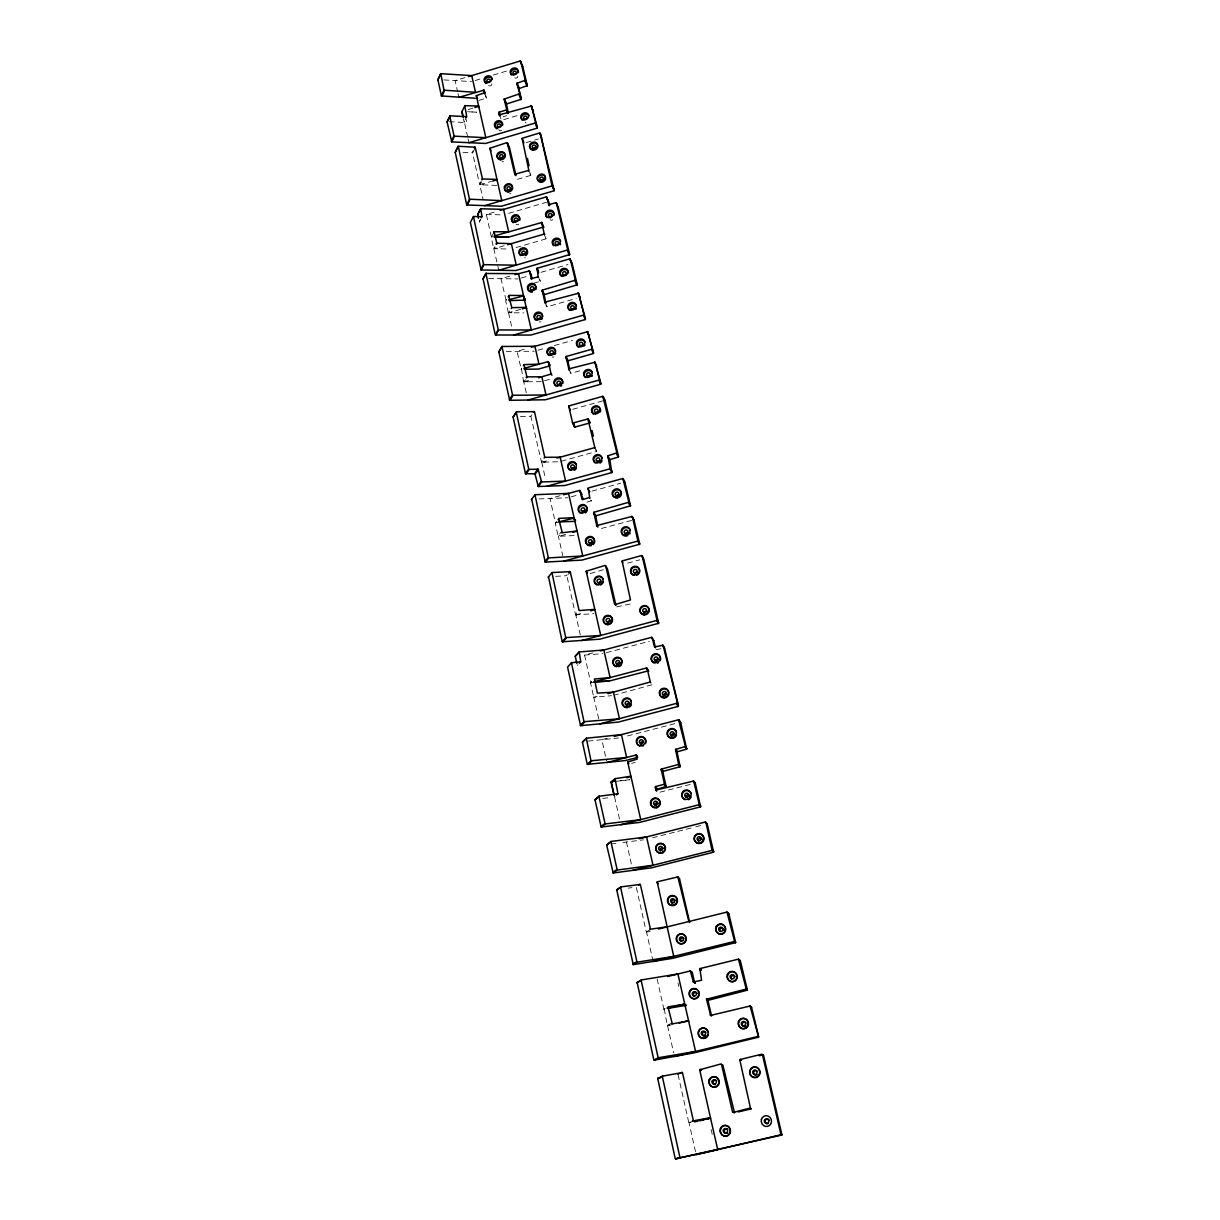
<?xml version="1.0" encoding="UTF-8"?>
<svg xmlns="http://www.w3.org/2000/svg" width="1220" height="1220" viewBox="0 0 1220 1220"><rect width="100%" height="100%" fill="white"/><g stroke="black" fill="none" stroke-linecap="round" stroke-linejoin="round"><path stroke-width="0.75" stroke-dasharray="5 3.75" d="M651.968 684.801L615.261 694.851M577.228 665.373L578.051 664.687M591.7 500.627L584.502 502.945M479.308 221.948L480.711 219.112M463.402 118.66L464.149 122.275L464.835 120.81M614.27 796.568L615.033 796.248M590.587 683.017L591.593 681.888M479.246 222.101L480.344 219.508M449.265 121.725L463.813 122.473L466.177 117.791M462.929 152.317L472.094 152.713L472.948 150.945M481 181.612L479.597 184.403L472.628 153.125L475.373 147.452M496.662 185.409L479.856 184.723L481.549 181.963M493.734 232.761L491.202 237.244L493.658 248.285L494.39 246.943M494.237 248.621L495.137 246.974M506.544 299.403L505.72 301.004L508.267 312.396M509.792 311.146L508.435 312.656M520.971 369.37L521.748 368.135M521.489 368.745L523.533 381.448L524.707 379.603M524.142 381.799L525.484 379.679M520.421 416.493L530.822 416.279L531.828 414.785M542.275 460.687L541.451 461.846L530.868 416.279M555.344 522.922L556.198 521.824M556.564 521.611L555.283 523.258L558.104 535.915L561.535 531.569M664.244 1009.016L667.279 1025.471L671.03 1025.044M559.583 535.214L558.394 536.282L562.771 555.786M555.649 576.358L566.354 575.718L567.239 574.666M576.816 612.958L575.474 614.468L566.934 576.16L570.457 571.966M591.761 682.026L590.602 683.2L593.637 696.803L594.796 695.644M590.663 682.834L591.73 681.766L590.739 682.758L584.563 655.094L593.317 652.776M544.059 234.148L546.057 238.861L545.553 236.268M530.029 173.865L530.746 175.375L528.977 169.931M651.007 929.35L646.295 931.775L648.003 930.357M539.209 279.106L540.353 281.317L538.554 276.284M663.756 1009.687L664.839 1009.138M664.031 1009.062L665.053 1008.543M667.249 1025.349L671.656 1023.168M667.98 1025.806L669.582 1024.998M546.102 238.845L513.544 248.3M561.2 461.236L596.58 451.446L595.04 447.054M693.982 1121.134L688.751 1122.446L690.718 1121.576M478.911 100.421L486.643 97.981L484.508 92.476M530.669 175.405L517.311 179.34L515.236 174.399M596.488 451.476L595.695 449.799M591.303 501.084L590.831 500.185M465.094 77.607L455.121 80.596L457.607 91.744M475.144 80.52L482.373 78.339M493.246 75.076L507.733 70.714M468.099 109.571L473.207 108.046M503.036 116.769L506.59 115.717M503.753 119.621L518.347 115.275M526.262 142.572L538.249 139.019M493.109 180.911L479.75 184.647L482.998 198.723M491.325 236.909L486.322 214.43L494.954 211.914M508.603 213.347L546.499 202.276M491.599 236.756L494.588 236.924M504.089 245.754L493.963 248.697L509.228 249.017M509.746 276.162L500.962 278.694L506.178 300.593M521.275 277.992L527.726 276.132M541.024 272.304L568.017 264.526M533.796 283.223L540.231 281.378M590.175 573.537L603.534 569.679M520.574 309.377L508.862 312.732L523.883 312.899M545.111 302.346L547.048 306.815L576.175 298.488M524.188 349.301L517.036 351.329L521.23 369.233M537.974 350.231L545.249 348.157M554.353 345.58L572.546 340.426M541.253 381.677L523.776 381.784L531.813 379.633M544.547 380.747L552.812 378.413M569.054 369.126L570.899 373.32L581.818 370.255M572.729 409.279L602.726 400.892M541.604 462.105L547.49 460.702M560.102 495.701L549.991 498.477L555.42 522.861L558.455 521.946M571.173 496.83L577.99 494.954M591.944 491.126L620.751 483.212M565.653 534.406L558.745 536.282L576.328 535.473M631.625 520.421L598.456 529.236M627.614 563.121L639.737 559.843M575.809 614.926L582.367 613.172M630.145 603.991L616.237 606.965M606.416 652.685L649.543 641.262M660.996 648.72L655.963 649.711M591.029 682.59L594.262 682.376M597.159 696.452L593.972 697.276L597.525 696.955M607.194 738.313L601.841 739.686L606.538 760.792M627.553 735.934L676.444 723.246M631.609 763.354L635.132 762.454M659.928 792.192L692.914 783.759M652.486 837.774L675.956 831.842M677.756 831.384L694.012 827.267M695.812 826.809L703.025 824.979M653.081 961.452L646.508 931.928L649.879 931.18M690.215 1122.583L690.977 1122.43M690.733 1122.476L689.056 1122.766L696.178 1154.715M646.752 931.958L650.214 931.455M628.224 888.129L631.99 887.611M612.348 843.813L615.871 843.371M622.932 842.471L643.382 839.848M616.817 781.242L629.81 779.732L616.695 781.196M602.802 798.398L610.183 797.529M588.009 741.104L618.464 738.008M580.308 635.071L575.794 614.849L576.709 614.773L575.535 614.605M599.386 696.788L611.433 695.69M584.563 655.094L602.817 653.63M547.002 306.815L545.935 305.122M576.679 614.804L575.886 614.849L593.942 613.66M570.853 373.32L569.938 371.963M557.647 461.785L541.695 462.182L545.188 462.182L544.776 461.45M538.996 498.934L567.757 497.76M526.278 392.779L523.746 381.768L526.903 381.784L526.521 381.052M506.33 351.375L534.345 351.253M488.656 278.526L518.042 278.923M486.322 214.43L501.313 214.873M467.489 111.737L476.639 112.194L468.968 111.782M443.882 79.91L471.515 81.603M508.526 312.732L511.882 327.631M493.795 248.529L498.766 270.276M593.652 696.894L599.508 722.103M526.796 381.052L527.208 381.845M511.47 311.985L511.897 312.823M496.799 247.873L497.241 248.773M482.693 183.976L483.135 184.922M485.392 95.922L486.353 98.195M500.322 117.364L500.993 118.965M677.984 982.939L678.778 986.446M711.107 1129.461L712.312 1134.737M657.168 979.05L663.878 1009.169M667.584 1025.791L673.638 1052.875M541.756 462.212L545.462 478.835M626.455 842.013L631.975 866.795M636.367 887.55L646.158 931.5M678.106 1074.789L688.705 1122.309M458.018 93.605L458.842 97.325M467.717 137.189L464.454 122.503L466.604 121.741L466.345 119.621M468.129 139.019L468.953 142.694M614.605 797.026L619.958 821.029M526.186 122.915A1.738 1.464 -24 0 1 525.149 121.954M501.679 130.204A1.738 1.449 -25 0 1 498.812 129.64M491.751 83.89A1.723 1.418 -24.8 0 1 488.656 85.354M517.783 76.204A1.723 1.418 -24 0 1 514.825 77.775M553.971 356.85A1.845 1.632 -26.2 0 1 551.989 356.85M540.887 321.775A1.83 1.601 -26.2 0 1 539.24 321.79M525.286 257.725A1.799 1.555 -25.7 0 1 524.447 257.71M518.713 224.144A1.784 1.525 -25.6 0 1 516.029 224.175M552.812 219.615A1.784 1.54 -24.2 0 1 550.113 219.646M503.54 161.65A1.754 1.479 -25.3 0 1 502.106 161.635M510.905 193.66A1.769 1.51 -25.4 0 1 509.609 193.69"/><path stroke-width="1.5" d="M617.213 870.058L610.884 841.48L646.569 836.92L653.005 865.254L617.259 870.058L613.248 872.986L651.663 867.786L713.624 852.17L707.295 824.461L705.328 822.036L707.264 824.369M685.091 746.777L686.677 749.141L680.714 722.682L678.579 719.769L685.472 746.442L675.514 749.507L678.671 764.406L661.149 769.149L664.397 783.713L665.983 786.122L663.985 784.369L655.46 786.564L655.826 790.087L693.631 781.059L699.304 804.651L620.782 824.72M658.495 929.045L726.967 912.087L728.889 913.978L735.675 942.602L672.25 958.402L633.241 964.608L637.435 962.122L673.745 956.373L657.138 881.846L677.878 876.921L688.873 921.527M580.278 725.275L583.983 721.691L619.47 718.778L613.431 692.182L597.373 693.112L594.414 679.037L610.107 677.573L603.824 650.001L579.195 651.938L580.781 661.804L571.494 662.719L567.559 667.081L580.583 725.671L618.372 722.072L678.366 706.365L663.039 645.319L664.595 648.278L678.488 705.877M650.839 682.819L650.336 681.965L608.002 693.6M590.999 760.731L586.301 738.237L621.438 734.608L626.622 757.452L591.014 760.777L587.338 764.361L625.463 760.548L637.694 757.391L635.971 755.043L606.935 762.546M587.232 764.132L582.428 742.096L586.545 738.115M576.816 663.497L575.23 656.162L579.241 651.938M593.896 512.263L595.68 515.846L630.572 505.812L628.88 502.213L593.774 512.324L596.915 526.399M626.851 777.796L630.877 776.21L615.033 778.711L617.976 793.808L598.898 796.248L605.135 823.942L640.744 819.642L627.675 762.042L637.145 759.099L636.016 755.028M616.847 452.833L618.448 457.088L609.756 459.574L607.895 455.807L616.862 452.879L602.802 396.317L603.046 397.095M547.109 486.185L610.183 468.785L607.895 455.807M600.972 383.705L594.994 362.188L600.728 384.224L598.807 380.137L527.894 400.053M581.528 640.561L657.031 620.37L642.178 555.908L643.809 559.248L658.678 623.283L599.737 639.173L562.313 641.796L565.729 637.602L600.728 635.452L586.179 571.219L605.044 565.424L606.874 568.718M593.576 353.037L587.628 331.657L593.545 353.342L591.395 349.347L565.928 356.575L569.206 370.392M597.891 527.192L595.68 515.846M562.176 641.537L548.512 576.785M585.508 319.045L578.463 293.12L585.264 319.548L530.791 335.058L495.503 334.997L498.217 329.537L485.911 273.524L483.029 278.861L495.244 334.722M583.678 314.76L585.142 319.594M538.538 271.298L537.09 268.278L569.725 258.853L572.18 263.764L577.228 284.733L575.367 280.188L542.183 290.162L545.05 303.185M596.504 525.637L632.112 516.411L634.049 520.254L639.753 544.212L581.909 560.087L545.218 562.1L531.676 499.224M493.536 232.852L494.085 231.754L496.799 243.222L511.378 243.649L516.289 265.213L484.096 264.664L481.137 269.986L515.816 270.535L569.649 254.599L567.742 249.902L498.766 270.276M569.633 369.645L567.88 360.8L593.21 353.602M524.02 364.627L538.981 364.155L534.909 346.251L501.938 346.48L512.583 395.265L545.996 394.975L541.863 376.797L526.918 376.858L524.02 364.658L523.441 365.634M507.733 244.702L544.227 234.072L541.787 222.498L494.161 236.024M545.813 303.262L544.181 294.66L577.243 284.809M538.264 486.505L535.016 473.909L525.469 473.604L513.101 417.042L516.609 411.811L534.467 411.658L544.791 457.332L560.163 457.195L565.592 481.092L541.604 481.961L538.31 486.505L564.845 485.514L611.861 472.567L609.756 459.574M535.458 122.625L537.09 128.161L531.462 105.957L537.441 127.642M532.21 278.465L529.404 270.855L531.325 278.648L538.188 276.833L537.09 268.278M710.36 1117.398L717.741 1149.667L675.392 1158.847L781.944 1135.012L763.537 1055.361L762.454 1054.644L780.983 1134.722L696.178 1154.715M501.862 346.709L498.843 351.833L509.685 400.297L545.355 399.779L600.652 384.254M468.419 76.601L520.178 61.015L522.724 66.566L527.299 85.644L525.286 80.261L516.868 83.295L521.291 99.277L506.422 104.005L508.313 112.957M552.065 185.898L540.231 133.163L554.231 190.655L552.019 185.913L484.553 205.692M521.291 99.094L518.881 88.633L527.299 85.598M613.874 794.754L611.098 782.203L614.453 780.983L611.555 781.73L615.383 778.482M494.085 231.754L508.679 231.785L503.586 209.382L480.634 208.757L482.053 216.641L473.482 216.519L470.356 222.406L481.137 269.986M507.657 113.475L504.165 99.155L506.3 104.386M553.971 190.823L501.389 206.226L466.833 204.99L469.456 199.195L501.771 200.644L489.921 148.245L506.879 142.633L509.014 147.681M485.911 273.493L518.515 273.631L531.341 329.995L498.721 329.964L495.778 335.073M531.478 105.987L499.285 114.894L498.95 112.24L506.285 110.013M504.165 99.11L519.247 93.879M483.029 278.861L486.277 273.158M537.09 128.161L485.545 143.457L451.796 141.886L454.45 136.167L485.834 137.677L476.303 95.663L484.309 92.903L483.959 90.143L484.95 92.476M466.68 204.731L455.228 152.332L458.278 146.278L475.22 147.193L482.464 178.959L496.936 179.401L496.982 180.804M469.456 199.195L458.278 146.278M451.796 141.886L447.084 121.954L450.073 115.839L466.757 116.647L464.728 105.652L478.652 106.049L478.713 107.497M441.411 95.953L437.904 79.849L440.816 73.673L471.743 75.609L475.525 92.308L444.019 90.188L441.411 95.953L475.297 98.256M444.004 90.158L440.816 73.673M679.814 1157.063L662.292 1076.193L682.438 1072.517L693.417 1120.844L710.253 1117.672M675.194 1158.497L657.732 1078.587L662.567 1076.04M747.28 989.588C744.596 986.309 746.792 991.814 747.28 989.588L740.342 960.796L738.451 959.149L699.868 968.604L701.576 980.239L693.402 982.024L690.307 970.967L667.538 976.519M653.752 1059.692L637.145 982.405L641.598 979.904L677.908 973.972L695.537 1051.427L658.175 1057.786L654.088 1060.134L693.875 1052.906L758.626 1037.137L750.071 1006.027L710.635 1015.421L706.517 999.256L707.936 1000.354L711.55 1015.909M735.721 942.267L734.471 940.849L735.294 942.907M688.385 1020.652L688.675 1021.338M667.309 927.795L666.882 926.712M741.15 1060.271L739.915 1059.585L761.753 1054.187L762.836 1054.919L759.282 1055.757M437.904 79.91L440.466 74.008M441.93 96.349L444.507 90.493M589.855 491.797L589.168 491.065M447.084 121.985L450.073 115.839M464.881 105.621L461.861 111.767L463.02 116.937M451.354 141.489L453.992 135.771L449.707 116.205M465.994 117.791L466.497 116.708M455.228 152.363L457.912 146.659M474.336 148.108L474.839 147.04M467.214 205.158L469.99 199.607M481.87 179.858L482.403 178.806M478.499 218.212L477.691 214.583L480.512 209.077M480.878 208.696L477.691 214.583M481.229 217.785L481.763 216.763M480.665 269.574L483.547 264.237L473.436 216.519M496.021 243.924L496.586 242.948M496.57 244.32L497.104 243.329M508.161 296.78L509.045 295.377L523.09 295.514L525.012 298.9M511.287 308.599L511.836 307.654L526.186 307.364L522.297 308.889M502.228 346.358L498.843 351.833M666.837 926.788L649.589 929.365M509.35 399.916L512.461 395.036M509.914 400.343L513.025 395.463M526.079 377.453L526.689 376.568M526.659 377.864L527.238 376.95M513.101 417.072L516.609 411.811M533.43 412.375L534.04 411.475M525.454 473.574L528.702 468.953L516.243 412.253M526.018 474L529.266 469.395L538.127 469.182L541.558 481.961M544.135 458.079L544.745 457.21M534.573 473.711L537.852 469.105M535.138 474.153L538.416 469.547M537.776 486.078L541.085 481.519M531.31 499.697L534.97 494.71L568.535 493.383L582.779 556L548.802 557.875L545.447 562.145M558.058 519.689L559.019 518.378L573.629 517.707L575.474 520.482M561.49 532.82L577.045 531.02L572.927 532.423M544.867 561.703L548.268 557.433L534.97 494.71M548.131 577.289L551.943 572.576L570.228 571.631L579.103 610.549L594.78 609.39L590.876 610.9M568.764 572.836L569.862 571.524M562.771 641.995L566.324 638.045M575.245 656.345L578.859 652.471M579.332 663.192L580.522 661.972M580.872 725.732L584.593 722.149M582.443 742.187L586.164 738.679M587.842 764.589L591.608 761.188M611.113 782.355L615.002 779.046M599.249 796.004L595.009 799.786L601.155 827.023L639.493 822.417L700.615 806.832L695.4 783.667L693.982 781.44M595.024 799.832L598.867 796.584M616.573 794.876L617.808 793.869M600.88 826.641L604.784 823.561M601.49 827.099L605.379 823.988M595.009 448.365L587.933 418.978L589.885 422.928M611.022 841.434L606.66 844.987L613.202 872.986M606.675 845.094L610.625 842.044M612.669 872.498L616.679 869.586M650.382 928.877L640.347 884.439L620.995 886.864L616.725 889.807L633.241 964.608M616.558 890.326L620.995 886.864M638.578 885.14L639.875 884.241M713.441 852.261L712.099 850.386L705.907 822.341M686.631 749.156L677.024 751.886L680.165 766.724L662.734 771.421L665.967 785.924M632.692 964.12L636.886 961.635L620.614 887.489M551.943 572.576L565.745 637.633M636.977 982.954L641.598 979.904M529.007 171.379L522.145 138.317L539.682 132.904L541.665 138.012M589.885 498.385L588.116 488.03L622.841 478.499L628.88 502.213M758.245 1037.457L757.544 1035.917M667.309 1007.872L668.514 1006.79L684.496 1004.182M671.488 1024.068L688.049 1020.896L679.189 1023.077M571.448 662.734L583.983 721.691M654.393 1060.18L658.8 1058.182M657.732 1078.632L662.17 1076.726M677.74 1074.179L678.869 1073.707M680.562 1072.975L681.98 1072.38M594.704 447.633L556.93 458.095M665.617 786.564L656.787 789.386L655.155 787.19M746.869 990.289L707.936 1000.354M692.457 1120.951L693.326 1120.631M658.037 1077.977L661.636 1077.29M506.605 103.883L504.531 98.683M538.188 276.833L538.569 277.687M675.849 1158.985L680.455 1157.505M616.466 453.428L618.204 457.241M628.498 502.808L630.237 506.391M563.945 561.093L637.908 541.039L632.387 516.731M614.895 604.632L630.481 599.981L622.093 560.956L641.567 555.558L643.199 558.913M656.741 620.568L658.312 623.618M721.508 1064.435L732.549 1111.969L734.532 1112.808L722.835 1065.09L720.791 1063.993L699.685 1069.787L710.36 1117.276M599.904 723.872L676.993 703.238M655.506 786.549L657.183 788.73M699.045 804.803L700.433 806.923M458.842 97.325L483.974 90.188M712.099 850.386L632.768 870.348M474.839 107.558L478.286 106.521M468.953 142.694L535.092 123.037M493.048 180.926L496.57 179.889M528.611 170.449L514.749 174.262L507.428 142.892L509.563 147.94L515.953 175.405M699.914 968.588L701.409 969.793M500.124 210.404L546.408 196.862L549.717 205.616M745.694 989.191L706.517 999.211M569.649 254.568L558.363 207.812L556.198 202.703L548.71 204.563L546.88 197.152M494.588 236.924L508.267 237.244L543.495 227.042M515.008 274.652L529.434 270.916M508.74 299.754L523.578 295.896M578.509 293.242L544.608 302.209M733.25 1112.427L750.422 1107.989L739.854 1060.043M513.544 335.073L583.297 315.187M531.341 347.273L587.659 331.733M549.808 364.734L547.978 361.623L523.959 368.409L524.371 369.218L538.386 369.096L549.915 365.832M538.508 377.742L551.089 374.067L548.451 361.943M595.009 362.264L568.52 368.943M602.756 396.317L568.703 405.986L572.637 423.081L587.887 418.994M573.049 423.126L574.894 427.076L589.839 422.943M563.472 494.771L579.713 490.364L583.145 499.3M589.412 497.47L582.352 499.697M574.147 518.073L558.455 521.946L575.55 521.321M600.332 650.916L651.632 637.343L653.767 640.668L655.46 647.774M663.024 645.273L654.484 646.905L652.136 637.618M648.765 671.168L646.539 667.98L593.881 681.843L609.054 681.08L648.43 670.817M520.178 61.015L522.709 66.536M614.316 736.453L678.579 719.769M639.25 838.765L705.267 822.036M569.725 258.853L572.18 263.764M653.081 961.452L734.059 941.535M667.279 1008.254L684.237 1004.136L686.403 1005.585M674.431 1056.489L757.132 1036.634M694.302 1121.622L710.635 1118.115M738.222 1111.938L751.154 1108.873M631.777 516.395L632.509 517.951M694.866 1121.698L696.849 1121.287M699.914 1120.677L703.772 1119.899M706.731 1119.289L708.713 1118.892M726.967 912.087L734.486 940.894M738.451 959.149L746.121 988.535M693.829 982.13L695.339 983.259M749.751 1005.997L751.581 1007.385L758.657 1036.741M667.599 1008.437L686.25 1005.295M672.25 1023.671L668.133 1007.445M574.849 427.091L573.553 423.111M594.277 681.888L609.054 681.08M562.084 532.011L558.699 518.851M509.152 300.608L525.21 300.089L523.029 295.652M511.805 307.654L508.725 295.789M495 236.558L508.267 237.244M780.663 1134.936L781.654 1135.179M781.09 1134.203L782.096 1134.493M732.549 1111.969L733.83 1112.35M749.98 1108.477L750.94 1108.812M699.685 1070.077L700.875 1070.58M700.097 1069.361L701.561 1069.986M740.281 1059.326L741.501 1060.012M580.339 297.649L577.944 292.952M710.162 1014.964L711.123 1015.62M706.944 998.616L708.347 999.653M693.204 981.749L694.485 982.679M690.154 970.983L692.274 972.508L694.668 982.832M690.825 971.41L692.319 972.599M699.548 969.275L700.905 970.403M750.437 1006.439L751.596 1007.445M656.924 882.426L658.159 883.692M739.137 959.576L740.357 960.841M678 877.149L679.54 878.873L689.696 922.579M677.329 876.738L679.54 878.873M630.572 505.812L624.96 482.541L622.658 478.514M727.638 912.499L728.904 914.039M630.481 776.865L631.136 777.704M627.69 762.134L628.91 763.735M655.826 790.087L656.65 791.185M636.596 755.424L637.465 756.598M558.363 207.812L555.878 202.688M712.51 849.715L713.837 851.59M661.072 769.545L662.673 771.833M661.484 768.89L663.07 771.177M531.524 275.476L528.87 270.642M634.019 520.178L632.616 518.164M582.001 494.329L580.079 491.523M699.441 804.148L700.829 806.252M678.442 764.528L679.937 766.846M678.854 763.933L680.333 766.206M693.326 781.044L695.354 783.576M675.499 749.797L677.008 752.191M675.895 749.156L677.405 751.55M685.487 746.183L686.936 748.546M586.195 571.356L587.399 573.4M646.493 667.996L648.14 670.802M679.235 720.135L680.714 722.682M676.597 703.879L678.091 706.517M573.568 517.829L575.169 520.681M589.489 336.064L587.079 331.443M651.526 637.358L653.767 640.668M618.57 456.661L605.074 400.709L603.275 397.613M662.414 644.999L662.902 645.914M663.1 646.28L664.595 648.278M593.515 512.873L595.39 516.395M622.032 561.322L622.795 562.786M587.872 488.564L588.696 490.166M580.018 490.577L582.001 499.071M657.138 619.943L658.708 622.993M572.454 422.821L574.407 426.802M551.165 373.716L551.928 375.272M568.627 406.336L569.115 407.343M569.481 408.105L570.335 409.844M547.887 361.638L549.671 365.314M638.121 540.521L639.768 543.937M525.82 307.882L526.216 308.706M637.74 541.116L639.387 544.547M526.186 307.318L526.72 308.431M610.442 468.251L612.211 472.048M610.061 468.846L611.83 472.582M588.482 419.299L589.87 422.272M607.606 456.356L609.375 460.154M566.095 356.499L568.047 360.708M565.714 357.063L567.666 361.272M531.173 278.45L531.554 279.273M623.252 478.835L624.96 482.541M542.259 290.131L544.303 294.615M541.893 290.68L543.937 295.164M536.815 268.796L538.6 272.792M489.921 148.352L491.035 150.868M603.305 396.637L605.074 400.709M476.303 95.739L477.569 98.668M594.43 361.974L596.824 366.473M514.688 174.14L515.084 175.055M483.455 89.944L484.92 93.421M544.425 233.615L544.806 234.499M484.142 92.979L484.569 93.97M541.817 222.574L543.83 227.332M541.268 222.299L543.281 227.072M499.102 112.164L500.459 115.381M498.751 112.667L500.185 116.098M499.239 114.787L499.651 115.763M548.847 202.017L546.331 196.877M574.986 280.737L576.862 285.282M506.59 109.525L508.191 113.399M522.13 138.516L522.785 140.102M523.166 141.062L523.944 142.953M567.376 250.435L569.283 255.102M548.619 204.426L549.107 205.6M552.385 185.394L554.322 190.305M518.881 94.382L520.94 99.598M647.088 668.27L650.336 681.965M517.143 83.097L519.201 88.358M516.792 83.6L518.851 88.862M530.929 105.743L533.476 111.188M524.936 80.764L526.948 86.04M520.696 61.229L525.286 80.261M556.427 202.916L567.742 249.902M570.274 259.097L575.367 280.188M614.56 604.053L605.669 565.76L607.484 569.054L615.932 605.349M658.144 1057.679L641.201 980.56M592.081 430.629L593.393 436.15M461.999 111.462L463.219 116.983M611.235 781.898L614.239 795.348M527.406 158.325L529.022 165.691M698.404 841.159A2.074 2.043 -56.8 0 1 699.441 838.43A2.074 2.043 -56.8 0 1 702.156 839.436M660.233 850.98A2.074 2.028 -60.6 0 1 663.1 848.19M767.975 1123.65A2.303 2.181 74.8 0 1 765.397 1122.187A2.303 2.181 74.8 0 1 766.389 1119.35A2.303 2.181 74.8 0 1 769.21 1120.112M757.101 1074.698A2.257 2.165 76.1 0 1 754.265 1074.347A2.257 2.165 76.1 0 1 754.143 1071.373A2.257 2.165 76.1 0 1 756.949 1070.916M715.438 1084.702A2.257 2.15 81 0 1 713.303 1081.637A2.257 2.15 81 0 1 716.796 1080.828M727.76 1132.938A2.303 2.165 79.1 0 1 724.863 1132.495A2.303 2.165 79.1 0 1 724.909 1129.415A2.303 2.165 79.1 0 1 727.821 1129.232M495.366 127.49A4.072 3.401 -25 0 1 497.928 122.183A4.072 3.401 -25 0 1 502.838 124.928M497.028 128.771A4.072 3.401 -25 0 1 496.052 128.252M486.002 83.509A4.026 3.325 -24.8 0 1 486.368 77.973A4.026 3.325 -24.8 0 1 492.255 79.117M511.287 74.999A4.041 3.34 -24 0 1 513.62 69.525A4.041 3.34 -24 0 1 518.5 72.514M522.191 120.17A4.087 3.416 -24.1 0 1 523.105 114.939A4.087 3.416 -24.1 0 1 528.809 115.564M719.983 931.439A2.135 2.089 87.4 0 1 721.203 928.328A2.135 2.089 87.4 0 1 723.887 930.265M680.897 941.291A2.135 2.074 -84.8 0 1 683.871 938.363M672.403 903.486A2.104 2.059 -76.1 0 1 672.342 900.512A2.104 2.059 -76.1 0 1 675.255 900.421M572.211 469.12A1.891 1.723 -27.8 0 1 575.001 467.9M597.663 461.785A1.891 1.723 -26.1 0 1 599.63 460.702M596.077 413.016A1.876 1.693 -25.1 0 1 598.456 412.223M593.561 414.175A4.392 3.95 -25.1 0 1 592.63 408.929A4.392 3.95 -25.1 0 1 598.212 407.083A4.392 3.95 -25.1 0 1 600.301 411.948M595.238 463.02A4.438 4.041 -26.1 0 1 595.497 456.402A4.438 4.041 -26.1 0 1 602.116 458.095M602.039 460.794A4.438 4.041 -26.1 0 1 600.026 463.082M576.404 468.221A4.422 4.026 -27.8 0 1 574.193 470.31M570.167 470.264A4.422 4.026 -27.8 0 1 569.587 463.844A4.422 4.026 -27.8 0 1 576.358 464.423M588.574 376.4A1.86 1.662 -24.9 0 1 591.151 376.416M558.897 384.864A1.86 1.662 -26.5 0 1 560.666 384.285M551.852 354.379A1.845 1.632 -26.2 0 1 553.255 353.769M581.452 345.839A1.845 1.632 -24.7 0 1 583.739 345.855M585.02 345.001A4.331 3.828 -24.7 0 1 584.624 345.748M578.402 347.212A4.331 3.828 -24.7 0 1 578.524 341.036A4.331 3.828 -24.7 0 1 584.975 342.103M548.954 355.538A4.316 3.812 -26.2 0 1 549.427 349.149A4.316 3.812 -26.2 0 1 555.756 351.101M555.695 352.961A4.316 3.812 -26.2 0 1 554.902 354.44M556.015 386.176A4.346 3.873 -26.5 0 1 555.054 381.143A4.346 3.873 -26.5 0 1 560.376 379.1A4.346 3.873 -26.5 0 1 562.801 383.583M561.718 385.413A4.346 3.873 -26.5 0 1 560.682 386.206M592.356 375.592A4.361 3.889 -24.9 0 1 591.959 376.339M585.356 377.56A4.361 3.889 -24.9 0 1 585.966 371.414A4.361 3.889 -24.9 0 1 592.31 372.649M539.24 319.045A1.83 1.601 -26.2 0 1 541.039 318.786M532.133 290.924A1.815 1.586 -26 0 1 533.75 290.04M573.202 309.255A1.83 1.601 -24.5 0 1 574.864 309.255M565.546 275.11A1.815 1.586 -24.4 0 1 566.232 275.095M528.824 291.016A4.239 3.69 -26 0 1 529.038 286.014A4.239 3.69 -26 0 1 534.451 284.977A4.239 3.69 -26 0 1 535.732 289.689M532.515 292.022A4.239 3.69 -26 0 1 530.136 291.854M536.022 320.265A4.27 3.751 -26.2 0 1 536.846 313.769A4.27 3.751 -26.2 0 1 542.839 316.56M542.381 318.45A4.27 3.751 -26.2 0 1 541.909 319.167M561.383 276.238A4.255 3.706 -24.4 0 1 562.679 269.955A4.255 3.706 -24.4 0 1 568.489 272.777M576.389 308.416A4.285 3.767 -24.5 0 1 575.992 309.163M569.511 310.383A4.285 3.767 -24.5 0 1 570.289 304.314A4.285 3.767 -24.5 0 1 576.48 305.885M560.651 244.015A4.224 3.645 -24.3 0 1 560.255 244.747M553.59 245.723A4.224 3.645 -24.3 0 1 554.688 240.065A4.224 3.645 -24.3 0 1 560.62 241.255M550.22 217.77A1.784 1.54 -24.2 0 1 550.769 217.328M546.926 217.679A4.194 3.599 -24.2 0 1 549.076 211.578A4.194 3.599 -24.2 0 1 554.139 215.238M520.589 255.62A4.209 3.629 -25.8 0 1 520.833 250.161A4.209 3.629 -25.8 0 1 526.796 250.115A4.209 3.629 -25.8 0 1 525.759 255.575M513.3 222.711A4.178 3.568 -25.6 0 1 512.43 218.044A4.178 3.568 -25.6 0 1 517.539 216.062A4.178 3.568 -25.6 0 1 519.812 220.164M589.977 543.54A1.921 1.784 -29.2 0 1 592.234 542.29M582.657 511.729A1.906 1.754 -28.5 0 1 585.082 510.539M625.631 533.704A1.921 1.784 -26.2 0 1 628.91 533.308M616.634 495.945A1.906 1.754 -25.8 0 1 619.15 494.984M580.217 513.056A4.468 4.102 -28.5 0 1 579.836 506.879A4.468 4.102 -28.5 0 1 586.347 506.712A4.468 4.102 -28.5 0 1 585.417 512.918M591.258 545.614A4.499 4.163 -29.2 0 1 585.936 541.161A4.499 4.163 -29.2 0 1 592.493 537.7A4.499 4.163 -29.2 0 1 593.133 544.623M613.934 497.089A4.483 4.117 -25.8 0 1 614.072 490.989A4.483 4.117 -25.8 0 1 620.492 491.126A4.483 4.117 -25.8 0 1 619.486 497.211M617.961 497.928A4.483 4.117 -25.8 0 1 615.459 497.912M630.054 533.476A4.514 4.178 -26.2 0 1 629.825 533.872M627.812 535.626A4.514 4.178 -26.2 0 1 621.971 533.72A4.514 4.178 -26.2 0 1 624.304 528.016A4.514 4.178 -26.2 0 1 630.16 529.907M705.755 1035.765A2.211 2.12 83.8 0 1 702.918 1035.368A2.211 2.12 83.8 0 1 702.979 1032.41A2.211 2.12 83.8 0 1 705.816 1032.196M694.028 996.191A2.181 2.104 87.3 0 1 694.104 992.958A2.181 2.104 87.3 0 1 697.199 993.37M745.969 1025.868A2.226 2.135 78 0 1 742.888 1025.883A2.226 2.135 78 0 1 742.934 1022.695A2.226 2.135 78 0 1 746.015 1022.894M731.649 979.05A2.181 2.12 81.1 0 1 732.015 975.847A2.181 2.12 81.1 0 1 735.08 976.564M708.149 1035.094A5.185 4.987 84 0 1 700.463 1037.442A5.185 4.987 84 0 1 700.539 1029.085A5.185 4.987 84 0 1 708.179 1031.693M685.899 797.346A2.043 1.998 -42.3 0 1 689.712 796.004M655.018 805.795A2.043 1.998 -48.5 0 1 658.159 803.294M641.079 744.841A2.013 1.937 -38.8 0 1 643.474 741.729M671.366 736.255A2.013 1.952 -33.5 0 1 672.708 733.708A2.013 1.952 -33.5 0 1 675.194 735.08M639.722 746.076A4.712 4.544 -38.7 0 1 637.038 740.098A4.712 4.544 -38.7 0 1 643.245 737.444A4.712 4.544 -38.7 0 1 645.502 743.605M643.565 745.664A4.712 4.544 -38.7 0 1 642.772 746.045M676.505 735.187A4.712 4.56 -33.5 0 1 669.292 737.49A4.712 4.56 -33.5 0 1 669.399 730.063A4.712 4.56 -33.5 0 1 676.551 732.153M685.152 799.71A4.773 4.682 -42 0 1 683.307 792.085A4.773 4.682 -42 0 1 691.099 793.244M691.038 797.209A4.773 4.682 -42 0 1 688.278 799.695M626.562 705.8A1.998 1.906 -35.9 0 1 630.16 704.123M617.152 664.29A1.982 1.876 -33.4 0 1 620.431 663.07M663.543 695.949A1.998 1.921 -30.6 0 1 666.684 693.875M655.46 661.865A1.982 1.891 -29.1 0 1 658.114 659.288M654.042 662.994A4.651 4.438 -29.1 0 1 651.938 657.092A4.651 4.438 -29.1 0 1 658.083 654.789A4.651 4.438 -29.1 0 1 660.188 660.706M658.282 662.734A4.651 4.438 -29.1 0 1 657.488 663.1M627.705 707.646A4.682 4.483 -35.9 0 1 622.612 704.337A4.682 4.483 -35.9 0 1 625.692 698.892A4.682 4.483 -35.9 0 1 631.35 701.195M631.426 704.58A4.682 4.483 -35.9 0 1 629.322 707.066M616.558 666.76A4.636 4.407 -33.3 0 1 613.279 661.591A4.636 4.407 -33.3 0 1 618.601 657.961A4.636 4.407 -33.3 0 1 622.246 662.872M621.59 664.595A4.636 4.407 -33.3 0 1 618.723 666.699M644.053 613.019A1.967 1.845 -27.6 0 1 647.179 611.495M633.271 575.199A4.56 4.27 -26.9 0 1 631.914 568.535A4.56 4.27 -26.9 0 1 639.036 568.672A4.56 4.27 -26.9 0 1 636.657 575.26M634.72 574.056A1.952 1.815 -26.8 0 1 637.48 572.18M596.961 584.944A4.544 4.239 -30.2 0 1 596.077 577.853A4.544 4.239 -30.2 0 1 603.244 579.424M603.305 581.833A4.544 4.239 -30.2 0 1 600.316 585.005M598.578 583.755A1.937 1.815 -30.2 0 1 600.804 581.742M607.591 622.734A1.952 1.845 -31.5 0 1 610.549 621.117M700.859 842.745A4.849 4.788 -56 0 0 701.668 834.404A4.849 4.788 -56 0 0 694.088 837.957A4.849 4.788 -56 0 0 700.859 842.745M700.981 843.172A4.849 4.788 -56.2 0 0 702.064 834.861A4.849 4.788 -56.2 0 0 694.378 838.17A4.849 4.788 -56.2 0 0 700.981 843.172M699.929 840.626A2.074 2.043 -56.2 0 0 700.387 837.072A2.074 2.043 -56.2 0 0 697.093 838.491A2.074 2.043 -56.2 0 0 699.929 840.626M662.643 852.307A4.849 4.758 -60.1 0 0 662.917 843.935A4.849 4.758 -60.1 0 0 655.613 848.007A4.849 4.758 -60.1 0 0 662.643 852.307M662.948 852.658A4.849 4.743 -60.2 0 0 663.222 844.286A4.849 4.743 -60.2 0 0 655.933 848.357A4.849 4.743 -60.2 0 0 662.948 852.658M661.667 850.233A2.074 2.028 -60.2 0 0 661.774 846.665A2.074 2.028 -60.2 0 0 658.647 848.403A2.074 2.028 -60.2 0 0 661.667 850.233M761.417 1119.472A5.414 5.109 75 0 0 767.624 1126.365A5.414 5.109 75 0 0 770.049 1117.444A5.414 5.109 75 0 0 761.417 1119.472M764.452 1120.448A2.318 2.196 74.9 0 0 767.105 1123.406A2.318 2.196 74.9 0 0 768.142 1119.579A2.318 2.196 74.9 0 0 764.452 1120.448M749.812 1070.657A5.307 5.063 76.2 0 0 755.927 1077.382A5.307 5.063 76.2 0 0 758.352 1068.613A5.307 5.063 76.2 0 0 749.812 1070.657M750.025 1070.764A5.307 5.063 76.2 0 0 756.141 1077.504A5.307 5.063 76.2 0 0 758.565 1068.735A5.307 5.063 76.2 0 0 750.025 1070.764M752.816 1071.663A2.272 2.165 76.2 0 0 755.439 1074.545A2.272 2.165 76.2 0 0 756.476 1070.794A2.272 2.165 76.2 0 0 752.816 1071.663M709.247 1079.868A5.307 5.048 81.2 0 0 714.676 1087.142A5.307 5.048 81.2 0 0 717.894 1078.663A5.307 5.048 81.2 0 0 709.247 1079.868M709.521 1079.974A5.292 5.032 81.2 0 0 714.935 1087.249A5.292 5.032 81.2 0 0 718.153 1078.77A5.292 5.032 81.2 0 0 709.521 1079.974M720.425 1128.683A5.414 5.093 79.2 0 0 725.946 1136.125A5.414 5.093 79.2 0 0 729.163 1127.494A5.414 5.093 79.2 0 0 720.425 1128.683M720.684 1128.744A5.398 5.078 79.2 0 0 726.19 1136.171A5.398 5.078 79.2 0 0 729.423 1127.554A5.398 5.078 79.2 0 0 720.684 1128.744M712.19 1081.133A2.272 2.15 81.2 0 0 714.524 1084.245A2.272 2.15 81.2 0 0 715.896 1080.615A2.272 2.15 81.2 0 0 712.19 1081.133M723.399 1129.918A2.318 2.181 79.2 0 0 725.747 1133.105A2.318 2.181 79.2 0 0 727.135 1129.415A2.318 2.181 79.2 0 0 723.399 1129.918M579.881 346.77A4.331 3.828 -24.7 0 0 584.578 341.158A4.331 3.828 -24.7 0 0 577.319 340.654A4.331 3.828 -24.7 0 0 579.881 346.77M587.186 377.422A4.361 3.889 -24.9 0 0 591.913 371.749A4.361 3.889 -24.9 0 0 584.593 371.2A4.361 3.889 -24.9 0 0 587.186 377.422M524.89 119.102A1.754 1.464 -24.1 0 0 526.918 116.983A1.754 1.464 -24.1 0 0 524.036 116.724A1.754 1.464 -24.1 0 0 524.89 119.102M498.477 126.956A1.738 1.464 -25 0 0 500.505 124.836A1.738 1.464 -25 0 0 497.653 124.577A1.738 1.464 -25 0 0 498.477 126.956M488.107 82.045A1.723 1.418 -24.8 0 0 490.12 79.941A1.723 1.418 -24.8 0 0 487.298 79.712A1.723 1.418 -24.8 0 0 488.107 82.045M514.199 74.206A1.723 1.433 -24 0 0 516.197 72.102A1.723 1.433 -24 0 0 513.361 71.873A1.723 1.433 -24 0 0 514.199 74.206M497.409 127.703A4.072 3.401 -25 0 0 502.152 122.732A4.072 3.401 -25 0 0 495.472 122.122A4.072 3.401 -25 0 0 497.409 127.703M487.024 82.685A4.026 3.325 -24.9 0 0 491.721 77.805A4.026 3.325 -24.9 0 0 485.133 77.241A4.026 3.325 -24.9 0 0 487.024 82.685M513.163 74.847A4.041 3.34 -24 0 0 517.844 69.952A4.041 3.34 -24 0 0 511.211 69.403A4.041 3.34 -24 0 0 513.163 74.847M523.853 119.834A4.087 3.416 -24.1 0 0 528.58 114.848A4.087 3.416 -24.1 0 0 521.87 114.253A4.087 3.416 -24.1 0 0 523.853 119.834M719.037 928.161A2.15 2.104 87.8 0 0 720.745 931.455A2.15 2.104 87.8 0 0 722.682 928.313A2.15 2.104 87.8 0 0 719.037 928.161M683.093 940.345A2.15 2.089 -84.4 0 0 681.751 936.899A2.15 2.089 -84.4 0 0 679.509 939.827A2.15 2.089 -84.4 0 0 683.093 940.345M673.989 902.358A2.12 2.074 -75.6 0 0 673.364 898.774A2.12 2.074 -75.6 0 0 670.619 901.153A2.12 2.074 -75.6 0 0 673.989 902.358M685.274 942.114A5.002 4.88 -84.4 0 0 682.163 934.078A5.002 4.88 -84.4 0 0 676.917 940.894A5.002 4.88 -84.4 0 0 685.274 942.114M684.893 941.764A5.017 4.88 -84.3 0 0 681.766 933.727A5.017 4.88 -84.3 0 0 676.536 940.559A5.017 4.88 -84.3 0 0 684.893 941.764M716.674 926.62A5.002 4.91 87.8 0 0 720.624 934.306A5.002 4.91 87.8 0 0 725.168 926.986A5.002 4.91 87.8 0 0 716.674 926.62M716.338 926.27A5.017 4.91 88 0 0 720.303 933.956A5.017 4.91 88 0 0 724.848 926.62A5.017 4.91 88 0 0 716.338 926.27M675.758 904.508A4.926 4.819 -75.6 0 0 674.309 896.12A4.926 4.819 -75.6 0 0 667.889 901.671A4.926 4.819 -75.6 0 0 675.758 904.508M675.377 904.111A4.941 4.834 -75.4 0 0 673.913 895.709A4.941 4.834 -75.4 0 0 667.492 901.275A4.941 4.834 -75.4 0 0 675.377 904.111M572.287 468.404A1.891 1.723 -27.8 0 0 574.254 465.842A1.891 1.723 -27.8 0 0 571.051 465.689A1.891 1.723 -27.8 0 0 572.287 468.404M597.724 461.373A1.906 1.723 -26.1 0 0 599.676 458.811A1.906 1.723 -26.1 0 0 596.473 458.659A1.906 1.723 -26.1 0 0 597.724 461.373M596.031 412.543A1.876 1.693 -25.1 0 0 597.968 410.027A1.876 1.693 -25.1 0 0 594.78 409.889A1.876 1.693 -25.1 0 0 596.031 412.543M595.268 413.854A4.392 3.965 -25.1 0 0 599.783 407.953A4.392 3.965 -25.1 0 0 592.356 407.648A4.392 3.965 -25.1 0 0 595.268 413.854M596.961 462.792A4.438 4.041 -26.1 0 0 601.521 456.783A4.438 4.041 -26.1 0 0 594.018 456.433A4.438 4.041 -26.1 0 0 596.961 462.792M571.478 469.822A4.438 4.026 -27.8 0 0 576.053 463.829A4.438 4.026 -27.8 0 0 568.581 463.463A4.438 4.026 -27.8 0 0 571.478 469.822M557.631 385.825A4.346 3.873 -26.5 0 0 562.13 380A4.346 3.873 -26.5 0 0 554.825 379.725A4.346 3.873 -26.5 0 0 557.631 385.825M550.555 355.142A4.316 3.828 -26.2 0 0 555.024 349.377A4.316 3.828 -26.2 0 0 547.765 349.133A4.316 3.828 -26.2 0 0 550.555 355.142M587.964 376.187A1.86 1.662 -24.9 0 0 590.114 373.838A1.86 1.662 -24.9 0 0 587.018 373.457A1.86 1.662 -24.9 0 0 587.964 376.187M558.455 384.575A1.86 1.662 -26.5 0 0 560.376 382.089A1.86 1.662 -26.5 0 0 557.25 381.967A1.86 1.662 -26.5 0 0 558.455 384.575M551.379 353.952A1.845 1.632 -26.2 0 0 553.3 351.497A1.845 1.632 -26.2 0 0 550.189 351.39A1.845 1.632 -26.2 0 0 551.379 353.952M580.659 345.595A1.86 1.647 -24.7 0 0 582.794 343.293A1.86 1.647 -24.7 0 0 579.729 342.911A1.86 1.647 -24.7 0 0 580.659 345.595M538.416 318.694A1.83 1.601 -26.2 0 0 540.323 316.27A1.83 1.601 -26.2 0 0 537.257 316.178A1.83 1.601 -26.2 0 0 538.416 318.694M572.073 309.026A1.83 1.617 -24.5 0 0 574.193 306.754A1.83 1.617 -24.5 0 0 571.143 306.388A1.83 1.617 -24.5 0 0 572.073 309.026M563.93 274.896A1.815 1.586 -24.4 0 0 566.034 272.639A1.815 1.586 -24.4 0 0 563.015 272.304A1.815 1.586 -24.4 0 0 563.93 274.896M531.813 289.933A1.815 1.586 -26 0 0 533.704 287.539A1.815 1.586 -26 0 0 530.654 287.447A1.815 1.586 -26 0 0 531.813 289.933M530.959 290.985A4.255 3.706 -26 0 0 535.382 285.373A4.255 3.706 -26 0 0 528.26 285.19A4.255 3.706 -26 0 0 530.959 290.985M537.578 319.808A4.285 3.751 -26.2 0 0 542.031 314.119A4.285 3.751 -26.2 0 0 534.848 313.906A4.285 3.751 -26.2 0 0 537.578 319.808M562.923 275.903A4.255 3.706 -24.4 0 0 567.818 270.627A4.255 3.706 -24.4 0 0 560.788 269.849A4.255 3.706 -24.4 0 0 562.923 275.903M571.067 310.109A4.285 3.767 -24.5 0 0 576.008 304.771A4.285 3.767 -24.5 0 0 568.901 303.948A4.285 3.767 -24.5 0 0 571.067 310.109M523.258 254.294A1.799 1.555 -25.8 0 0 525.134 251.915A1.799 1.555 -25.8 0 0 522.114 251.854A1.799 1.555 -25.8 0 0 523.258 254.294M515.648 221.171A1.784 1.525 -25.6 0 0 517.509 218.822A1.784 1.525 -25.6 0 0 514.52 218.776A1.784 1.525 -25.6 0 0 515.648 221.171M555.39 245.601A4.224 3.645 -24.3 0 0 560.255 240.386A4.224 3.645 -24.3 0 0 553.285 239.638A4.224 3.645 -24.3 0 0 555.39 245.601M556.396 244.64A1.815 1.555 -24.3 0 0 558.486 242.414A1.815 1.555 -24.3 0 0 555.496 242.094A1.815 1.555 -24.3 0 0 556.396 244.64M548.695 217.511A4.194 3.599 -24.2 0 0 553.544 212.341A4.194 3.599 -24.2 0 0 546.621 211.639A4.194 3.599 -24.2 0 0 548.695 217.511M549.717 216.611A1.799 1.54 -24.2 0 0 551.791 214.4A1.799 1.54 -24.2 0 0 548.817 214.095A1.799 1.54 -24.2 0 0 549.717 216.611M522.404 255.285A4.209 3.629 -25.8 0 0 526.796 249.734A4.209 3.629 -25.8 0 0 519.735 249.581A4.209 3.629 -25.8 0 0 522.404 255.285M514.794 222.101A4.178 3.584 -25.6 0 0 519.14 216.611A4.178 3.584 -25.6 0 0 512.156 216.489A4.178 3.584 -25.6 0 0 514.794 222.101M540.628 182.237A4.163 3.538 -24.1 0 0 545.432 177.144A4.163 3.538 -24.1 0 0 538.584 176.473A4.163 3.538 -24.1 0 0 540.628 182.237M540.246 181.322A4.163 3.538 -24.1 0 0 545.05 176.214A4.163 3.538 -24.1 0 0 538.203 175.543A4.163 3.538 -24.1 0 0 540.246 181.322M541.146 180.179A1.784 1.51 -24.1 0 0 543.205 177.983A1.784 1.51 -24.1 0 0 540.277 177.693A1.784 1.51 -24.1 0 0 541.146 180.179M532.591 149.191A4.133 3.477 -24.1 0 0 537.364 144.158A4.133 3.477 -24.1 0 0 530.578 143.518A4.133 3.477 -24.1 0 0 532.591 149.191M532.972 150.151A4.117 3.477 -24.1 0 0 537.745 145.104A4.117 3.477 -24.1 0 0 530.959 144.478A4.117 3.477 -24.1 0 0 532.972 150.151M533.506 148.108A1.769 1.494 -24.1 0 0 535.549 145.942A1.769 1.494 -24.1 0 0 532.637 145.668A1.769 1.494 -24.1 0 0 533.506 148.108M499.941 158.829A4.117 3.462 -25.3 0 0 504.729 153.796A4.117 3.462 -25.3 0 0 497.974 153.156A4.117 3.462 -25.3 0 0 499.941 158.829M500.353 159.774A4.117 3.462 -25.3 0 0 505.126 154.742A4.117 3.462 -25.3 0 0 498.385 154.101A4.117 3.462 -25.3 0 0 500.353 159.774M507.688 191.006A4.148 3.523 -25.4 0 0 512.019 185.577A4.148 3.523 -25.4 0 0 505.08 185.486A4.148 3.523 -25.4 0 0 507.688 191.006M508.099 191.921A4.148 3.523 -25.4 0 0 512.415 186.507A4.148 3.523 -25.4 0 0 505.492 186.416A4.148 3.523 -25.4 0 0 508.099 191.921M500.886 157.731A1.769 1.479 -25.3 0 0 502.93 155.565A1.769 1.479 -25.3 0 0 500.047 155.291A1.769 1.479 -25.3 0 0 500.886 157.731M508.42 189.832A1.784 1.51 -25.4 0 0 510.28 187.514A1.784 1.51 -25.4 0 0 507.307 187.468A1.784 1.51 -25.4 0 0 508.42 189.832M590.068 543.342A1.937 1.784 -29.2 0 0 592.066 540.704A1.937 1.784 -29.2 0 0 588.803 540.521A1.937 1.784 -29.2 0 0 590.068 543.342M625.829 533.643A1.937 1.799 -26.2 0 0 627.812 531.005A1.937 1.799 -26.2 0 0 624.533 530.822A1.937 1.799 -26.2 0 0 625.829 533.643M616.786 495.701A1.921 1.769 -25.8 0 0 618.754 493.109A1.921 1.769 -25.8 0 0 615.505 492.926A1.921 1.769 -25.8 0 0 616.786 495.701M582.733 511.393A1.921 1.754 -28.5 0 0 584.7 508.786A1.921 1.754 -28.5 0 0 581.467 508.618A1.921 1.754 -28.5 0 0 582.733 511.393M581.925 512.903A4.483 4.117 -28.5 0 0 586.545 506.818A4.483 4.117 -28.5 0 0 578.981 506.407A4.483 4.117 -28.5 0 0 581.925 512.903M589.275 544.928A4.514 4.178 -29.2 0 0 593.926 538.767A4.514 4.178 -29.2 0 0 586.301 538.325A4.514 4.178 -29.2 0 0 589.275 544.928M616.039 497.18A4.483 4.117 -25.8 0 0 620.629 491.111A4.483 4.117 -25.8 0 0 613.035 490.714A4.483 4.117 -25.8 0 0 616.039 497.18M625.097 535.199A4.529 4.194 -26.2 0 0 629.733 529.038A4.529 4.194 -26.2 0 0 622.063 528.611A4.529 4.194 -26.2 0 0 625.097 535.199M701.561 1032.288A2.226 2.135 84 0 0 703.574 1035.536A2.226 2.135 84 0 0 705.251 1032.12A2.226 2.135 84 0 0 701.561 1032.288M741.501 1022.817A2.226 2.15 78.1 0 0 743.834 1025.852A2.226 2.15 78.1 0 0 745.176 1022.284A2.226 2.15 78.1 0 0 741.501 1022.817M730.322 975.939A2.181 2.12 81.4 0 0 732.625 978.913A2.181 2.12 81.4 0 0 733.967 975.405A2.181 2.12 81.4 0 0 730.322 975.939M692.594 992.638A2.196 2.12 87.5 0 0 694.271 996.008A2.196 2.12 87.5 0 0 696.254 992.821A2.196 2.12 87.5 0 0 692.594 992.638M690.215 991.052A5.109 4.941 87.5 0 0 694.149 998.936A5.109 4.941 87.5 0 0 698.755 991.479A5.109 4.941 87.5 0 0 690.215 991.052M689.834 990.793A5.124 4.941 87.6 0 0 693.784 998.661A5.124 4.941 87.6 0 0 698.389 991.219A5.124 4.941 87.6 0 0 689.834 990.793M698.648 1030.702A5.2 4.987 84.1 0 0 703.361 1038.296A5.2 4.987 84.1 0 0 707.28 1030.305A5.2 4.987 84.1 0 0 698.648 1030.702M727.684 974.856A5.109 4.956 81.4 0 0 733.052 981.81A5.109 4.956 81.4 0 0 736.178 973.606A5.109 4.956 81.4 0 0 727.684 974.856M727.364 974.566A5.109 4.971 81.4 0 0 732.732 981.52A5.109 4.971 81.4 0 0 735.874 973.316A5.109 4.971 81.4 0 0 727.364 974.566M738.832 1021.704A5.2 5.002 78.1 0 0 744.276 1028.795A5.2 5.002 78.1 0 0 747.418 1020.469A5.2 5.002 78.1 0 0 738.832 1021.704M738.527 1021.476A5.215 5.017 78.2 0 0 743.971 1028.582A5.215 5.017 78.2 0 0 747.128 1020.24A5.215 5.017 78.2 0 0 738.527 1021.476M687.15 797.224A2.043 2.013 -42 0 0 688.309 793.885A2.043 2.013 -42 0 0 684.847 794.601A2.043 2.013 -42 0 0 687.15 797.224M656.116 805.139A2.043 1.998 -48.3 0 0 656.939 801.708A2.043 1.998 -48.3 0 0 653.584 802.76A2.043 1.998 -48.3 0 0 656.116 805.139M641.491 743.666A2.013 1.952 -38.7 0 0 642.971 740.54A2.013 1.952 -38.7 0 0 639.539 740.906A2.013 1.952 -38.7 0 0 641.491 743.666M672.083 735.706A2.013 1.952 -33.5 0 0 673.867 732.717A2.013 1.952 -33.5 0 0 670.39 732.762A2.013 1.952 -33.5 0 0 672.083 735.706M656.863 807.716A4.773 4.667 -48.3 0 0 658.815 799.71A4.773 4.667 -48.3 0 0 650.977 802.196A4.773 4.667 -48.3 0 0 656.863 807.716M656.451 807.182A4.788 4.667 -48.2 0 0 658.404 799.176A4.788 4.667 -48.2 0 0 650.55 801.662A4.788 4.667 -48.2 0 0 656.451 807.182M641.278 745.679A4.712 4.56 -38.7 0 0 644.739 738.359A4.712 4.56 -38.7 0 0 636.718 739.244A4.712 4.56 -38.7 0 0 641.278 745.679M671.671 737.734A4.712 4.575 -33.5 0 0 675.819 730.75A4.712 4.575 -33.5 0 0 667.721 730.856A4.712 4.575 -33.5 0 0 671.671 737.734M687.287 799.329A4.788 4.697 -42 0 0 690.001 791.536A4.788 4.697 -42 0 0 681.934 793.213A4.788 4.697 -42 0 0 687.287 799.329M627.263 705.099A1.998 1.921 -35.9 0 0 628.742 702.003A1.998 1.921 -35.9 0 0 625.326 702.384A1.998 1.921 -35.9 0 0 627.263 705.099M617.686 664.29A1.982 1.891 -33.3 0 0 619.455 661.377A1.982 1.891 -33.3 0 0 616.054 661.453A1.982 1.891 -33.3 0 0 617.686 664.29M664.229 697.977A4.682 4.499 -30.6 0 0 668.362 691.084A4.682 4.499 -30.6 0 0 660.325 691.237A4.682 4.499 -30.6 0 0 664.229 697.977M663.848 697.321A4.682 4.514 -30.5 0 0 667.965 690.413A4.682 4.514 -30.5 0 0 659.928 690.55A4.682 4.514 -30.5 0 0 663.848 697.321M664.275 695.385A2.013 1.937 -30.6 0 0 666.044 692.426A2.013 1.937 -30.6 0 0 662.597 692.487A2.013 1.937 -30.6 0 0 664.275 695.385M655.14 662.658A4.651 4.438 -29.1 0 0 659.883 656.223A4.651 4.438 -29.1 0 0 651.968 655.659A4.651 4.438 -29.1 0 0 655.14 662.658M655.841 660.813A1.998 1.906 -29.1 0 0 657.87 658.053A1.998 1.906 -29.1 0 0 654.469 657.809A1.998 1.906 -29.1 0 0 655.841 660.813M627.019 707.02A4.682 4.483 -35.9 0 0 630.481 699.777A4.682 4.483 -35.9 0 0 622.505 700.692A4.682 4.483 -35.9 0 0 627.019 707.02M617.167 666.15A4.636 4.407 -33.3 0 0 621.285 659.349A4.636 4.407 -33.3 0 0 613.385 659.517A4.636 4.407 -33.3 0 0 617.167 666.15M644.13 614.91A4.606 4.346 -27.7 0 0 648.826 608.582A4.606 4.346 -27.7 0 0 641.003 608.063A4.606 4.346 -27.7 0 0 644.13 614.91M643.824 614.331A4.606 4.346 -27.7 0 0 648.521 608.002A4.606 4.346 -27.7 0 0 640.698 607.484A4.606 4.346 -27.7 0 0 643.824 614.331M644.434 612.394A1.967 1.86 -27.7 0 0 646.447 609.695A1.967 1.86 -27.7 0 0 643.092 609.466A1.967 1.86 -27.7 0 0 644.434 612.394M634.43 574.925A4.56 4.27 -26.9 0 0 639.097 568.688A4.56 4.27 -26.9 0 0 631.35 568.215A4.56 4.27 -26.9 0 0 634.43 574.925M635.04 573.064A1.952 1.83 -26.9 0 0 637.038 570.396A1.952 1.83 -26.9 0 0 633.729 570.197A1.952 1.83 -26.9 0 0 635.04 573.064M598.501 584.685A4.56 4.255 -30.2 0 0 602.558 578.082A4.56 4.255 -30.2 0 0 594.811 578.326A4.56 4.255 -30.2 0 0 598.501 584.685M607.56 624.121A4.59 4.331 -31.5 0 0 611.647 617.411A4.59 4.331 -31.5 0 0 603.824 617.625A4.59 4.331 -31.5 0 0 607.56 624.121M607.895 624.686A4.59 4.316 -31.5 0 0 611.998 617.991A4.59 4.316 -31.5 0 0 604.174 618.189A4.59 4.316 -31.5 0 0 607.895 624.686M598.913 582.824A1.952 1.815 -30.2 0 0 600.667 579.988A1.952 1.815 -30.2 0 0 597.342 580.095A1.952 1.815 -30.2 0 0 598.913 582.824M607.972 622.169A1.967 1.845 -31.5 0 0 609.726 619.303A1.967 1.845 -31.5 0 0 606.37 619.394A1.967 1.845 -31.5 0 0 607.972 622.169"/></g></svg>
